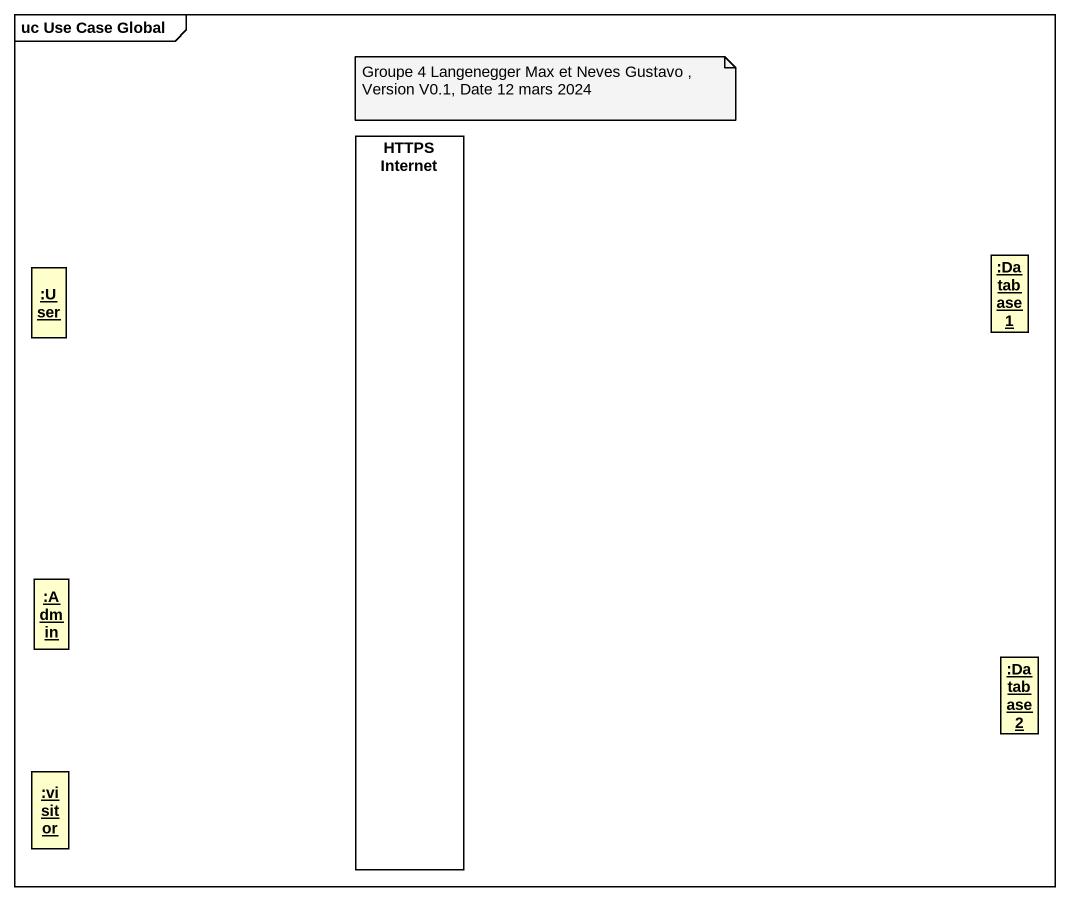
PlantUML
@startuml
mainframe uc Use Case Global
allowmixing
hide circle
hide empty members
rectangle "HTTPS Internet" as HTTPS_Internet
object ":Database 1" as Database_1
object ":User" as User
object ":Admin" as Admin
object ":Database 2" as Database_2
object ":visitor" as visitor
note as N1
  Groupe 4 Langenegger Max et Neves Gustavo , Version V0.1, Date 12 mars 2024
end note
@enduml
